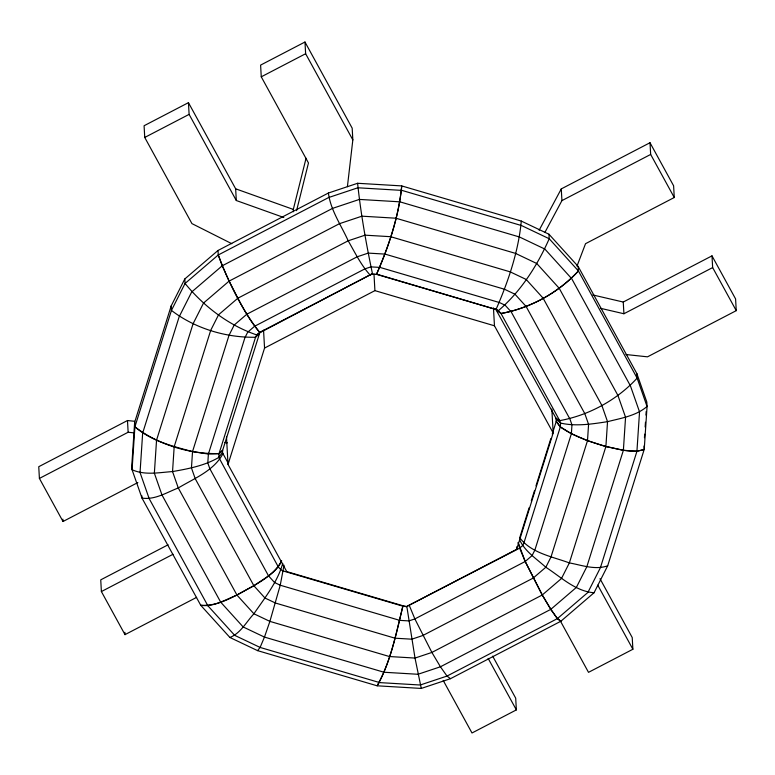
<?xml version="1.0" encoding="UTF-8"?>
<svg xmlns="http://www.w3.org/2000/svg" width="775" height="775" viewBox="0 0 775 775"><rect width="100%" height="100%" fill="white"/><g stroke="black" fill="none" stroke-linecap="round" stroke-linejoin="round"><path stroke-width="1.16" d="M134.647 422.336L131.818 465.223L132.07 469.728L141.999 498.083L200.706 605.236C220.061 606.709 237.315 594.144 253.919 585.822C263.781 578.489 276.607 572.725 281.664 560.79C272.587 577.83 252.815 585.6 236.995 595.123C225.409 599.54 213.629 607.29 200.735 605.294L229.904 637.476L257.571 650.632L377.125 685.798C390.803 661.55 396.248 633.088 402.903 606.176L405.819 606.341M134.898 426.841L132.07 469.728C144.77 475.53 159.166 472.498 172.544 471.568C188.432 468.768 204.697 465.698 218.802 457.434L222.512 452.377L222.648 450.294L219.054 453.578C189.788 454.295 158.158 444.734 134.898 426.841L134.666 422.278L171.188 305.902L184.808 278.961L217.988 250.49M218.24 254.985C228.615 282.303 241.597 309.322 259.664 332.388L370.033 274.96L372.552 274.118L376.524 274.35C388.711 246.402 398.892 216.293 401.692 185.903L357.604 183.278L328.406 193.023L218.046 250.451L218.24 254.985L185.06 283.456L171.44 310.407L134.918 426.783C150.883 440.888 172.428 446.187 192.529 451.612L191.454 467.945L195.203 478.669L253.919 585.822L265.011 598.058L275.483 603.037L395.027 638.203L411.806 639.191L422.85 635.5L533.21 578.072L545.823 567.242L550.977 557.041L587.498 440.665L588.574 424.351L584.815 413.627L526.109 306.474L515.007 294.238L504.544 289.259L384.991 254.093L368.222 253.105L357.178 256.796L246.818 314.224L234.195 325.054L229.042 335.255L192.52 451.631M376.204 274.011L495.826 309.419L555.917 418.074L556.227 421.416L552.265 434.029M578.169 266.474L636.876 373.627L646.805 401.983L647.057 406.488L644.228 449.374C631.712 453.966 618.363 448.754 605.885 446.536C590.037 441.75 574.004 436.519 560.315 426.938L560.567 423.082L559.705 420.631L500.999 313.478C530.09 308.256 558.436 292.756 578.421 270.969L578.14 266.416L548.962 234.234L521.304 221.078L401.75 185.922C398.902 216.303 388.711 246.411 376.466 274.34L496.01 309.496L498.403 310.63L501.028 313.526C530.09 308.218 558.446 292.747 578.392 270.921L549.213 238.739L521.556 225.573L402.002 190.417M571.369 433.758L571.96 424.855L569.935 419.052L511.219 311.908L505.184 305.263L499.526 302.57L379.983 267.414L370.876 266.881L364.899 268.877L254.539 326.304M644.035 445.993L644.209 449.432L636.943 451.282L623.381 450.275L605.895 446.536L607.532 421.668L601.797 405.277L543.081 298.123L526.167 279.455L510.183 271.851L390.629 236.695L365.064 235.174L348.188 240.802L237.828 298.239L218.579 314.747L210.713 330.324L174.181 446.7L172.544 471.568L178.279 487.969L236.985 595.113L253.909 613.781L269.894 621.385L389.447 656.541L415.012 658.062L431.888 652.434L542.248 594.997L561.488 578.489L569.363 562.912L605.885 446.536M623.381 450.275L625.561 417.26L617.927 395.444L559.221 288.29L536.736 263.49L515.462 253.367L395.918 218.211L361.935 216.177L339.479 223.675L229.119 281.112C238.322 298.695 246.653 317.227 259.722 332.368L256.738 334.926L255.556 337.251L219.034 453.637L218.802 457.434L278.361 567.038M644.442 437.72L644.684 434.145M645.149 427.006L645.468 422.239M645.943 415.09L646.176 411.515M284.018 565.208L280.24 585.222L269.894 621.385L264.459 637.089L260.1 647.435L257.571 650.632M347.403 186.678L352.838 139.888L352.179 128.166L304.972 42.015L260.603 65.1L261.262 76.822L308.469 162.973L296.573 210.664M293.444 211.759L293.308 209.415L306.067 158.236M282.749 563.377C277.498 582.19 264.73 597.854 253.909 613.781C246.343 621.85 240.667 633.252 229.904 637.476M328.406 193.023C330.557 210.199 341.194 225.234 348.188 240.802C354.95 252.476 360.888 264.895 370.033 274.96L371.671 274.001L259.761 332.775L222.628 450.362L219.034 453.637L208.398 454.043L192.529 451.612M551.839 409.055L553.166 432.944L516.644 549.32L406.284 606.748L286.74 571.592L228.024 464.448L264.556 348.062L263.548 330.15M529.122 507.77L519.725 537.724C531.127 553.118 552.323 556.605 569.363 562.912C581.831 565.159 595.152 570.284 607.678 565.808L644.209 449.432M531.292 500.853L534.547 490.488M535.99 485.877L550.822 438.631M560.315 426.938L556.227 421.416L560.325 426.88L523.803 543.256L522.631 545.59L519.647 548.148L525.188 561.507L542.248 594.997L550.792 609.353L557.37 618.634L560.829 621.259L450.469 678.687L421.271 688.433L377.183 685.807C390.813 661.54 396.219 633.078 402.845 606.157L283.35 571.02L280.967 569.887L278.341 566.99M560.325 426.88L571.388 433.719L534.866 550.095L532.076 555.597L525.188 561.507L414.867 618.925L408.9 620.911L399.745 620.368L280.24 585.222L274.582 582.538L268.528 575.854M623.371 450.314L586.849 566.69L576.377 587.411L550.822 609.334L440.433 666.781L417.987 674.279L384.032 672.254M576.978 266.145L585.532 243.689L674.26 197.518L673.611 185.797L650.002 142.726L561.274 188.906L539.129 230.272M519.647 548.148L518.117 542.548L525.227 561.488L542.258 594.997L550.822 609.334L557.409 618.615L560.877 621.23L594.057 592.749L607.678 565.808M222.512 452.377L222.958 453.646C213.987 470.754 194.079 478.437 178.279 487.969C166.712 492.425 154.893 500.108 141.999 498.083L141.873 495.835M544.893 232.432L561.923 200.618L561.274 188.906M259.15 333.986L255.556 337.251C226.048 337.803 194.912 328.455 171.44 310.407L171.188 305.902M229.09 281.122L203.544 303.044L193.072 323.766L156.55 440.142L154.361 473.196L161.994 495.012L220.701 602.165L243.176 626.965L264.459 637.089L384.003 672.245M254.578 326.285L247.69 332.194L244.91 337.706L208.388 454.082L207.807 462.946L209.841 468.739L268.547 575.893M259.761 332.775L256.738 334.926C228.751 325.461 203.641 306.261 185.06 283.456L184.808 278.961M259.664 332.388L261.369 331.4M283.795 217.494L236.307 200.522L235.658 188.809L188.451 102.658L144.082 125.744L144.741 137.456L191.938 223.607L231.812 243.708M144.741 137.456L189.11 114.371L188.451 102.658M261.262 76.822L305.631 53.727L304.972 42.015M264.556 348.062L374.916 290.635L494.46 325.791L553.166 432.944M134.656 421.3L127.487 420.534L38.75 466.705L39.409 478.427L63.008 521.498L137.843 482.554M561.923 200.618L650.661 154.438L650.002 142.726M39.409 478.427L128.137 432.247L134.114 432.886M592.798 294.946L623.255 302.037L711.993 255.857L735.591 298.937L736.25 310.649L647.512 356.829L626.006 354.533M168.088 544.796L100.74 579.845L101.389 591.558L124.998 634.638L196.627 597.36M600.48 308.295L623.914 313.749L712.651 267.578L711.993 255.857M101.389 591.558L173.019 554.28M421.271 688.433L415.012 658.062L406.817 606.399L519.696 548.119M492.677 656.154L515.704 698.178L516.363 709.9L471.994 732.985L443.213 680.45M599.995 578.702L632.226 637.544L632.884 649.256L588.516 672.342L560.306 620.862M594.057 592.749C575.515 591.422 560.838 576.91 545.823 567.242C536.552 558.823 525.033 551.587 519.618 539.884M401.944 190.398L357.856 187.782L328.658 197.528L218.298 254.956L222.222 265.796L229.119 281.112M399.89 201.829L359.387 199.417L332.582 208.368L222.222 265.796L191.687 291.981L179.18 316.723L142.658 433.099L140.042 472.547L149.158 498.587L207.865 605.74M379.692 682.61L420.195 685.013L447.01 676.071L557.37 618.634L587.896 592.458L600.402 567.717L636.924 451.331L639.54 411.883L630.424 385.843L571.717 278.69L544.893 249.085L519.492 236.995L399.939 201.839M224.944 442.573L227.337 442.835M379.643 682.591L260.1 647.435L234.689 635.345L207.894 605.788M605.895 446.536L587.498 440.684L571.388 433.719M235.658 188.809L293.308 209.415M494.595 308.828L496.01 309.496C508.264 281.567 518.446 251.458 521.304 221.078M495.826 309.419L498.403 310.63C520.8 291.516 537.385 265.534 549.213 238.739L548.962 234.234M497.211 310.92L501.028 313.526M555.917 418.074L559.705 420.631C588.787 415.381 617.152 399.919 637.127 378.123L636.876 373.627M450.469 678.687L447.01 676.071L440.433 666.781L431.888 652.434L414.867 618.925L409.336 605.556M556.363 419.333L560.567 423.082C576.087 426.618 592.042 424.032 607.532 421.668C621.153 418.2 636.033 415.904 647.057 406.488L637.127 378.123L578.421 270.969M650.661 154.438L674.26 197.518M712.651 267.578L736.25 310.649M597.767 585.164L632.884 649.256M305.631 53.727L352.838 139.888M488.153 658.411L516.363 709.9M189.11 114.371L236.307 200.522M222.958 453.646L228.189 463.188M372.552 274.118C366.226 244.106 360.792 213.784 357.604 183.278M623.255 302.037L623.914 313.749M516.518 546.927L516.644 549.32M493.462 307.869L494.46 325.791M373.976 273.914L374.916 290.635M226.494 436.964L228.024 464.448M127.487 420.534L128.137 432.247M124.862 632.293L124.998 634.638M62.872 519.153L63.008 521.498"/></g></svg>
